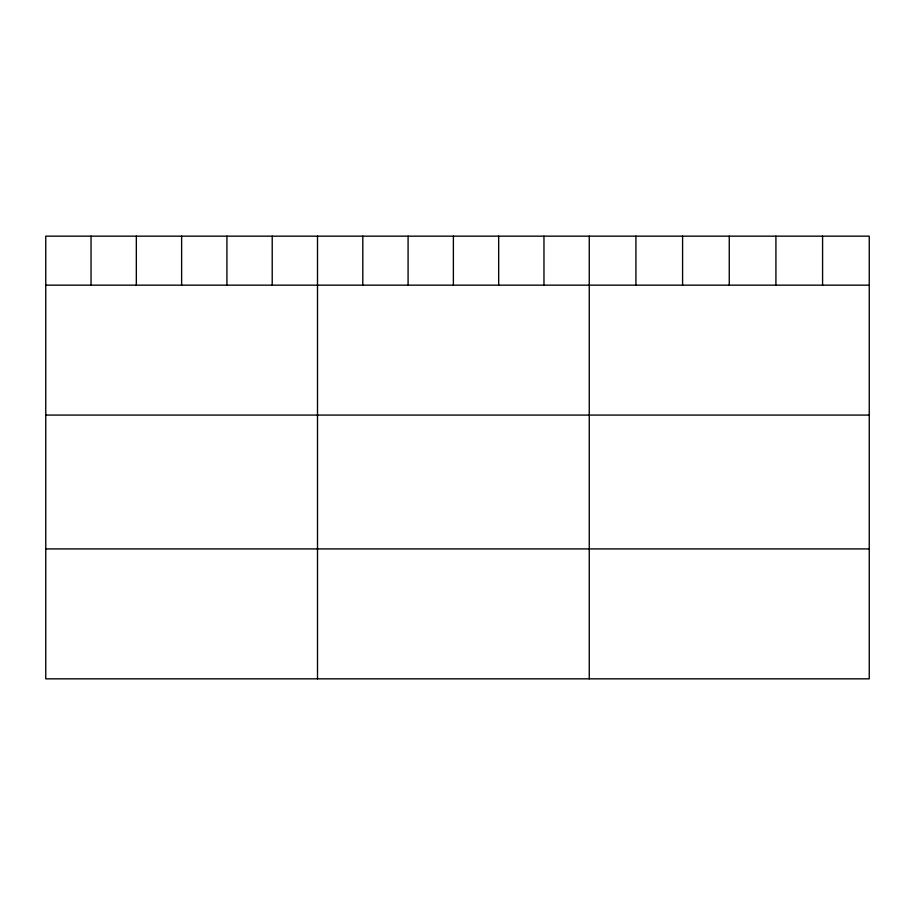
<?xml version="1.0" encoding="UTF-8"?>
<svg xmlns="http://www.w3.org/2000/svg" width="915" height="915" viewBox="0 0 915 915"><rect width="100%" height="100%" fill="white"/><g stroke="black" fill="none" stroke-linecap="round" stroke-linejoin="round"><path stroke-width="1.37" d="M869.25 285.16L869.25 678.838L45.75 678.838L45.75 236.161L869.25 236.161L869.25 285.16L45.75 285.16M45.75 415.078L869.25 415.078M45.75 548.92L869.25 548.92M822.585 236.161L822.585 285.16M775.92 236.161L775.92 285.16M729.255 236.161L729.255 285.16M682.59 236.161L682.59 285.16M635.925 236.161L635.925 285.16M589.26 236.161L589.26 678.838M543.968 236.161L543.968 285.16M498.675 236.161L498.675 285.16M453.382 236.161L453.382 285.16M408.09 236.161L408.09 285.16M362.798 236.161L362.798 285.16M317.505 236.161L317.505 678.838M272.213 236.161L272.213 285.16M226.92 236.161L226.92 285.16M181.628 236.161L181.628 285.16M136.335 236.161L136.335 285.16M91.043 236.161L91.043 285.16"/></g></svg>
